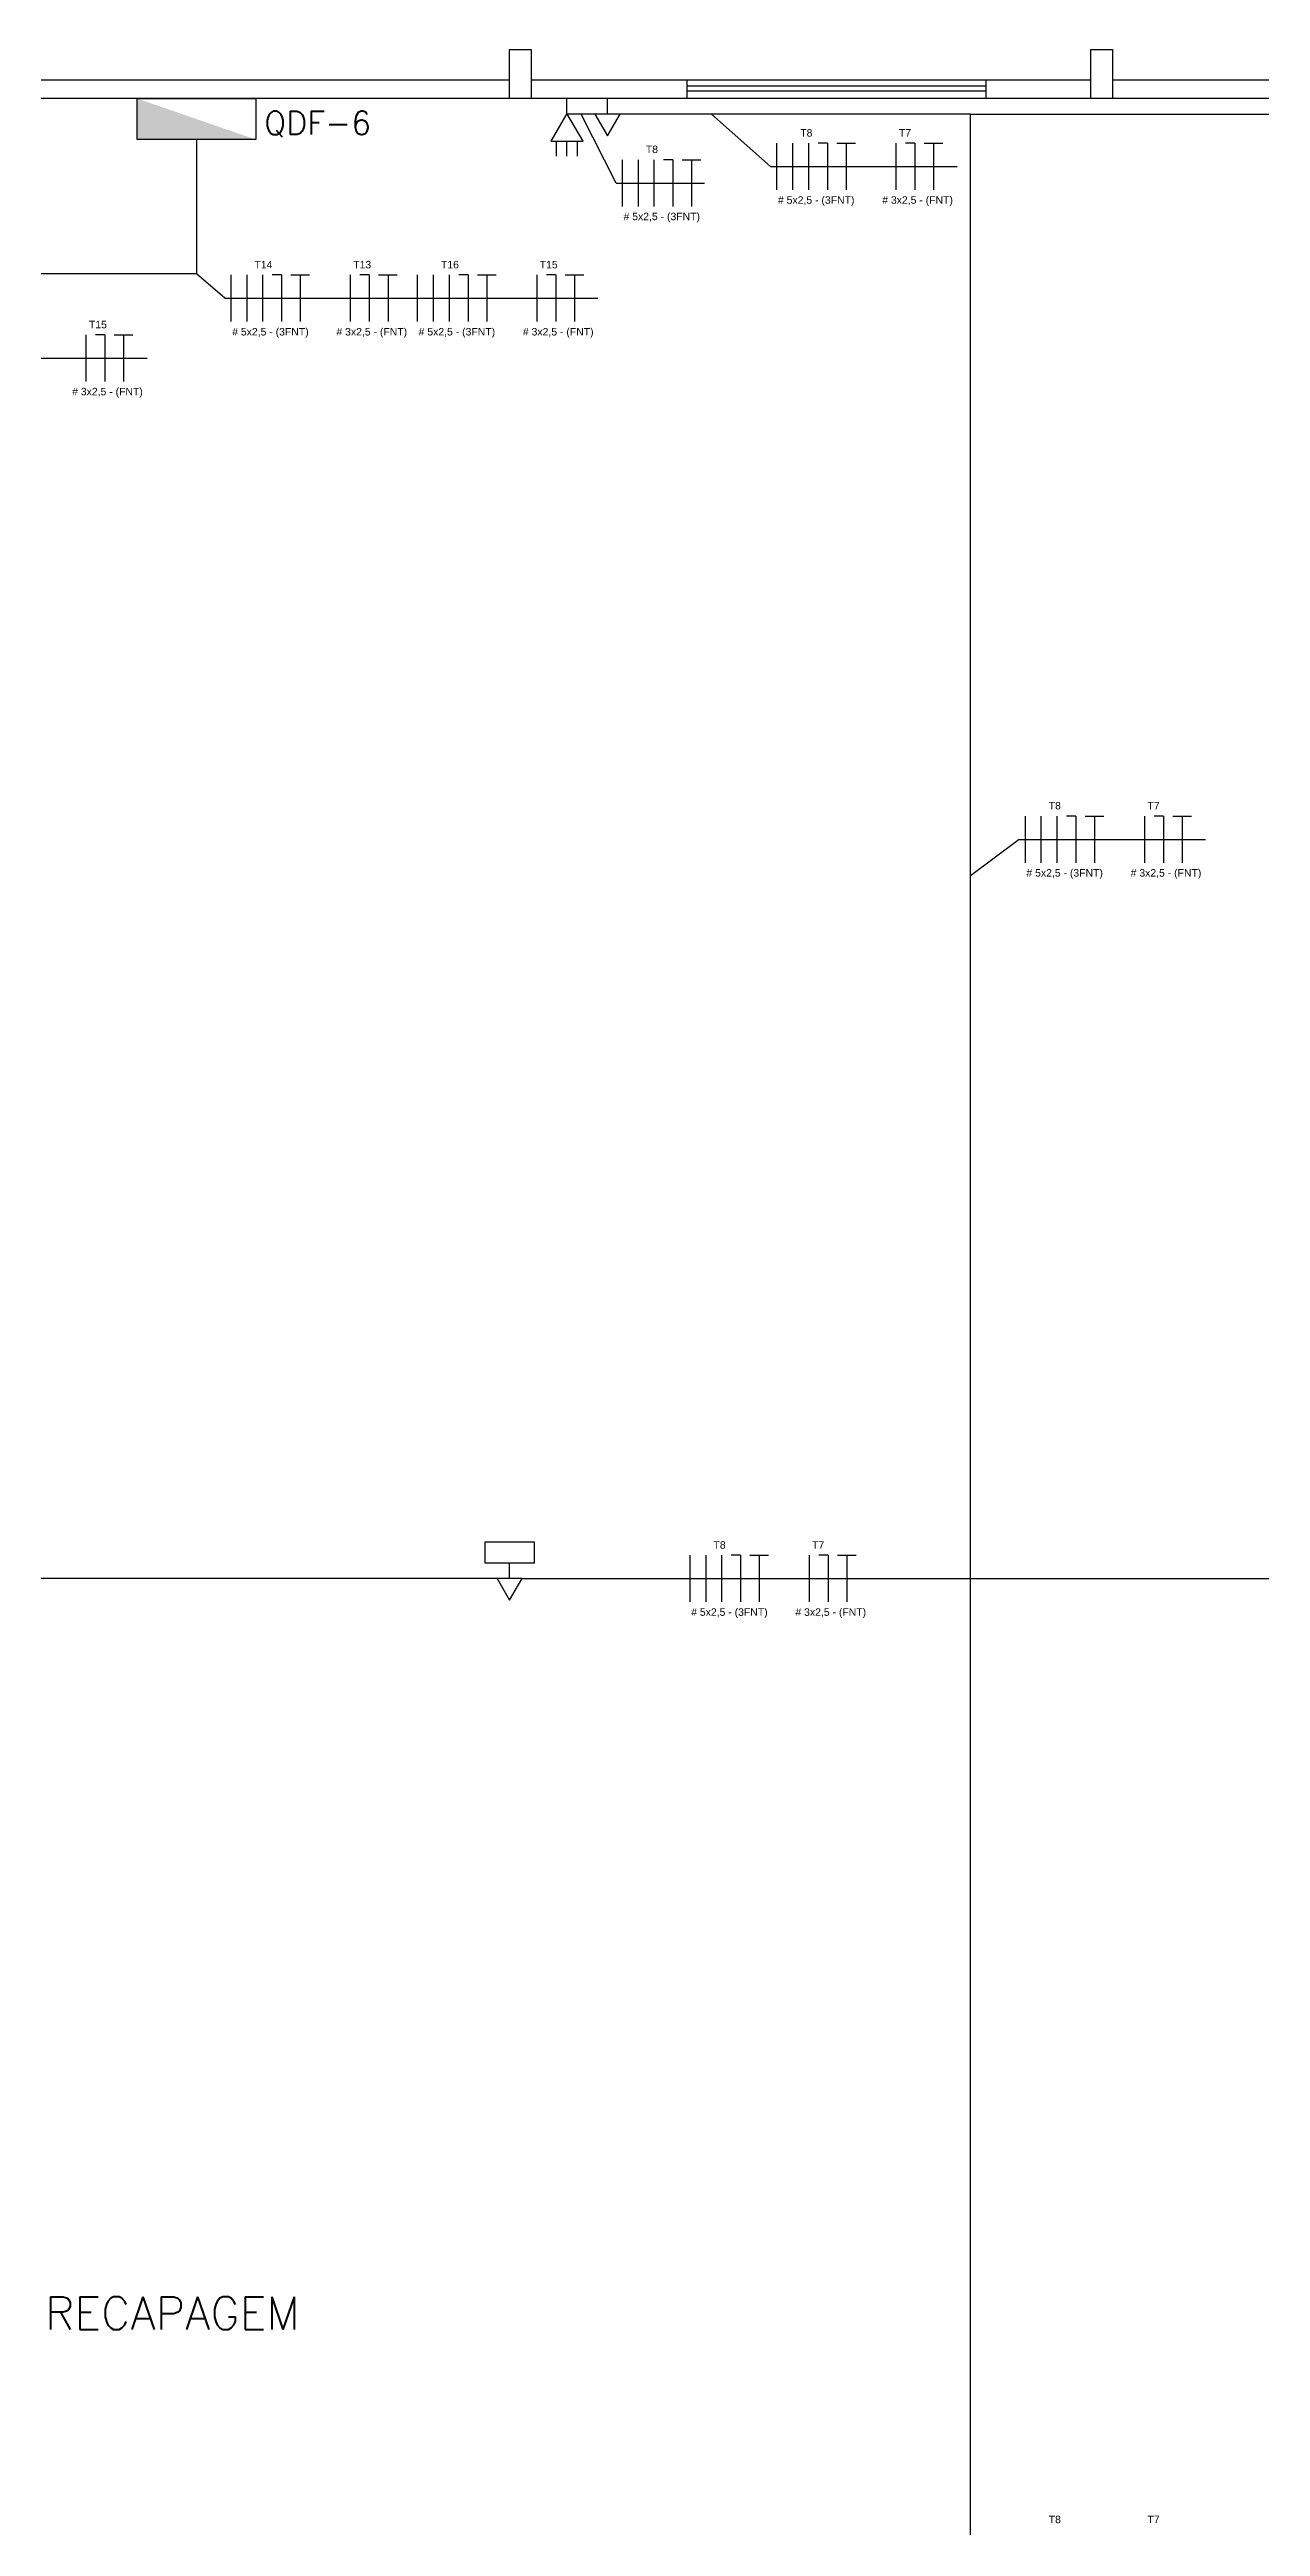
# Model space of a CAD drawing. Extents: x 196 to 330, y 12 to 148.
# Drawn here: x 288.38 to 301.36, y 107.53 to 134.06 of the extents above; entities that cross this region are included whole.
import ezdxf

# ---------------------------------------------------------------- set-up
doc = ezdxf.new("R2010")
doc.units = 0
doc.header["$MEASUREMENT"] = 0
for name, color, linetype in [('_ARQ', 5, 'CONTINUOUS'), ('_ARQ-TEXTO', 4, 'CONTINUOUS'), ('_ELT-Eletroduto', 7, 'CONTINUOUS'), ('_ELT-PONTO', 2, 'CONTINUOUS'), ('ELET_FIAÇÃO', 1, 'CONTINUOUS'), ('ELT_FIAÇÃO_TEXTO', 255, 'CONTINUOUS')]:
    doc.layers.add(name, color=color, linetype=linetype)
doc.styles.add('ARIAL', font='arial.ttf')
doc.styles.add('ROMANS', font='romans')

msp = doc.modelspace()

# ---------------------------------------------------------------- hatches: boundary and pattern name
at = {"layer": '_ELT-PONTO', "linetype": 'Continuous'}
msp.add_hatch(color=256, dxfattribs=at).paths.add_polyline_path([(290.595, 133.094), (289.321, 133.534), (289.321, 133.094)])

# ---------------------------------------------------------------- linework, layer by layer
at = {"layer": '_ARQ'}
for p, q in [((287.313, 133.734), (293.313, 133.734)), ((293.542, 133.734), (299.542, 133.734)), ((295.215, 133.532), (295.215, 133.734)), ((298.415, 133.734), (298.415, 133.532)), ((299.771, 133.734), (305.771, 133.734)), ((295.215, 133.669), (298.412, 133.669)), ((295.215, 133.616), (298.412, 133.616))]:
    msp.add_line(p, q, dxfattribs=at)
at = {"layer": '_ARQ', "linetype": 'Continuous'}
msp.add_line((312, 133.534), (274.625, 133.534), dxfattribs=at)
at = {"layer": '_ARQ'}
for points in [[(293.542, 134.059), (293.542, 133.534), (293.313, 133.534), (293.313, 134.059)], [(299.771, 134.059), (299.771, 133.534), (299.542, 133.534), (299.542, 134.059)], [(293.05, 118.076), (293.575, 118.076), (293.575, 117.847), (293.05, 117.847)]]:
    msp.add_lwpolyline(points, close=True, dxfattribs=at)
at = {"layer": '_ELT-Eletroduto', "linetype": 'Continuous'}
for p, q in [((294.227, 133.368), (293.931, 133.368)), ((298.25, 133.368), (294.496, 133.368)), ((298.25, 95.245), (298.25, 133.368)), ((298.25, 133.368), (312.837, 133.368)), ((289.958, 133.094), (289.958, 131.658)), ((289.958, 131.658), (275.979, 131.658)), ((293.178, 117.681), (275.253, 117.681)), ((293.447, 117.681), (298.25, 117.681)), ((298.25, 117.681), (317.83, 117.681))]:
    msp.add_line(p, q, dxfattribs=at)
at = {"layer": '_ELT-PONTO'}
for p, q in [((293.927, 133.374), (293.927, 133.534)), ((294.361, 133.368), (294.361, 133.534)), ((294.227, 133.368), (294.361, 133.135)), ((294.496, 133.368), (294.227, 133.368)), ((294.361, 133.135), (294.496, 133.368)), ((293.816, 132.915), (293.816, 133.076)), ((293.927, 132.915), (293.927, 133.076)), ((294.039, 132.915), (294.039, 133.076)), ((293.313, 117.681), (293.313, 117.847)), ((293.178, 117.681), (293.313, 117.448)), ((293.447, 117.681), (293.178, 117.681)), ((293.313, 117.448), (293.447, 117.681))]:
    msp.add_line(p, q, dxfattribs=at)
at = {"layer": '_ELT-PONTO', "linetype": 'Continuous'}
msp.add_lwpolyline([(289.321, 133.094), (289.321, 133.534), (290.595, 133.534), (290.595, 133.094)], close=True, dxfattribs=at)
at = {"layer": '_ELT-PONTO'}
msp.add_lwpolyline([(293.927, 133.374), (293.755, 133.076), (294.099, 133.076)], close=True, dxfattribs=at)
at = {"layer": 'ELET_FIAÇÃO', "linetype": 'Continuous'}
for p, q in [((296.177, 132.555), (296.177, 133.055)), ((296.347, 132.555), (296.347, 133.055)), ((296.517, 132.555), (296.517, 133.055)), ((296.717, 133.055), (296.617, 133.055)), ((296.717, 133.055), (296.717, 132.555)), ((296.817, 133.055), (297.017, 133.055)), ((296.917, 133.055), (296.917, 132.555)), ((297.456, 132.555), (297.456, 133.055)), ((297.656, 133.055), (297.556, 133.055)), ((297.656, 133.055), (297.656, 132.555)), ((297.756, 133.055), (297.956, 133.055)), ((297.856, 133.055), (297.856, 132.555)), ((294.522, 132.379), (294.522, 132.879)), ((294.692, 132.379), (294.692, 132.879)), ((294.862, 132.379), (294.862, 132.879)), ((295.062, 132.879), (294.962, 132.879)), ((295.062, 132.879), (295.062, 132.379)), ((295.162, 132.879), (295.362, 132.879)), ((295.262, 132.879), (295.262, 132.379)), ((290.329, 131.144), (290.329, 131.644)), ((290.499, 131.144), (290.499, 131.644)), ((290.67, 131.144), (290.67, 131.644)), ((290.87, 131.644), (290.77, 131.644)), ((290.87, 131.644), (290.87, 131.144)), ((290.97, 131.644), (291.17, 131.644)), ((291.07, 131.644), (291.07, 131.144)), ((291.609, 131.144), (291.609, 131.644)), ((291.809, 131.644), (291.709, 131.644)), ((291.809, 131.644), (291.809, 131.144)), ((291.909, 131.644), (292.109, 131.644)), ((292.011, 131.644), (292.011, 131.144)), ((292.327, 131.144), (292.327, 131.644)), ((292.498, 131.144), (292.498, 131.644)), ((292.668, 131.144), (292.668, 131.644)), ((292.868, 131.644), (292.768, 131.644)), ((292.868, 131.644), (292.868, 131.144)), ((292.968, 131.644), (293.168, 131.644)), ((293.068, 131.644), (293.068, 131.144)), ((293.607, 131.144), (293.607, 131.644)), ((293.807, 131.644), (293.707, 131.644)), ((293.807, 131.644), (293.807, 131.144)), ((293.907, 131.644), (294.107, 131.644)), ((294.007, 131.644), (294.007, 131.144)), ((288.777, 130.503), (288.777, 131.003)), ((288.977, 131.003), (288.877, 131.003)), ((288.977, 131.003), (288.977, 130.503)), ((289.077, 131.003), (289.277, 131.003)), ((289.177, 131.003), (289.177, 130.503)), ((298.839, 125.348), (298.839, 125.848)), ((299.009, 125.348), (299.009, 125.848)), ((299.18, 125.348), (299.18, 125.848)), ((299.38, 125.848), (299.28, 125.848)), ((299.38, 125.848), (299.38, 125.348)), ((299.48, 125.848), (299.68, 125.848)), ((299.58, 125.848), (299.58, 125.348)), ((300.119, 125.348), (300.119, 125.848)), ((300.319, 125.848), (300.219, 125.848)), ((300.319, 125.848), (300.319, 125.348)), ((300.419, 125.848), (300.619, 125.848)), ((300.519, 125.848), (300.519, 125.348)), ((295.247, 117.431), (295.247, 117.931)), ((295.417, 117.431), (295.417, 117.931)), ((295.587, 117.431), (295.587, 117.931)), ((295.787, 117.931), (295.687, 117.931)), ((295.787, 117.931), (295.787, 117.431)), ((295.887, 117.931), (296.087, 117.931)), ((295.987, 117.931), (295.987, 117.431)), ((296.526, 117.431), (296.526, 117.931)), ((296.726, 117.931), (296.626, 117.931)), ((296.726, 117.931), (296.726, 117.431)), ((296.826, 117.931), (297.026, 117.931)), ((296.926, 117.931), (296.926, 117.431))]:
    msp.add_line(p, q, dxfattribs=at)
at = {"layer": 'ELT_FIAÇÃO_TEXTO', "linetype": 'Continuous'}
for p, q in [((294.454, 132.629), (294.079, 133.368)), ((296.109, 132.805), (295.477, 133.368)), ((290.262, 131.394), (289.958, 131.658)), ((298.772, 125.598), (298.25, 125.208))]:
    msp.add_line(p, q, dxfattribs=at)
at = {"layer": 'ELT_FIAÇÃO_TEXTO', "color": 7, "linetype": 'Continuous'}
for points in [[(296.109, 132.805), (298.107, 132.805)], [(294.454, 132.629), (295.401, 132.629)], [(290.262, 131.394), (292.26, 131.394)], [(292.26, 131.394), (294.258, 131.394)], [(287.43, 130.753), (289.428, 130.753)], [(298.772, 125.598), (300.77, 125.598)]]:
    msp.add_lwpolyline(points, dxfattribs=at)

# ---------------------------------------------------------------- texts
at = {"layer": '_ARQ-TEXTO', "style": 'ROMANS'}
for s, height, p in [('QDF-6', 0.25, (290.683, 133.148)), ('RECAPAGEM', 0.35, (288.334, 109.639))]:
    msp.add_text(s, height=height, dxfattribs=at).set_placement(p)
at = {"layer": 'ELT_FIAÇÃO_TEXTO', "linetype": 'Continuous', "char_height": 0.08, "attachment_point": 1, "style": 'ARIAL'}
for s, width, insert in [('T8', 0.13359, (296.427, 133.206)), ('T7', 0.13359, (297.484, 133.206)), ('T8', 0.13359, (294.772, 133.03)), ('# 5x2,5 - (3FNT)', 0.84197, (296.188, 132.487)), ('# 3x2,5 - (FNT)', 0.84197, (297.305, 132.487)), ('# 5x2,5 - (3FNT)', 0.84197, (294.533, 132.311)), ('T14', 0.13359, (290.579, 131.795)), ('T13', 0.13359, (291.637, 131.795)), ('T16', 0.13359, (292.577, 131.795)), ('T15', 0.13359, (293.635, 131.795)), ('T15', 0.13359, (288.805, 131.153)), ('# 5x2,5 - (3FNT)', 0.84197, (290.34, 131.076)), ('# 3x2,5 - (FNT)', 0.84197, (291.457, 131.076)), ('# 5x2,5 - (3FNT)', 0.84197, (292.338, 131.076)), ('# 3x2,5 - (FNT)', 0.84197, (293.455, 131.076)), ('# 3x2,5 - (FNT)', 0.84197, (288.625, 130.435)), ('T8', 0.13359, (299.089, 125.999)), ('T7', 0.13359, (300.147, 125.999)), ('# 5x2,5 - (3FNT)', 0.84197, (298.85, 125.28)), ('# 3x2,5 - (FNT)', 0.84197, (299.967, 125.28)), ('T8', 0.13359, (295.497, 118.081)), ('T7', 0.13359, (296.554, 118.081)), ('# 5x2,5 - (3FNT)', 0.84197, (295.258, 117.362)), ('# 3x2,5 - (FNT)', 0.84197, (296.375, 117.362)), ('T8', 0.13359, (299.089, 107.643)), ('T7', 0.13359, (300.147, 107.643))]:
    msp.add_mtext_dynamic_manual_height_columns(s, width=width, gutter_width=12.5, heights=[0.111], dxfattribs=dict(at, insert=insert))

doc.saveas('drawing.dxf')
